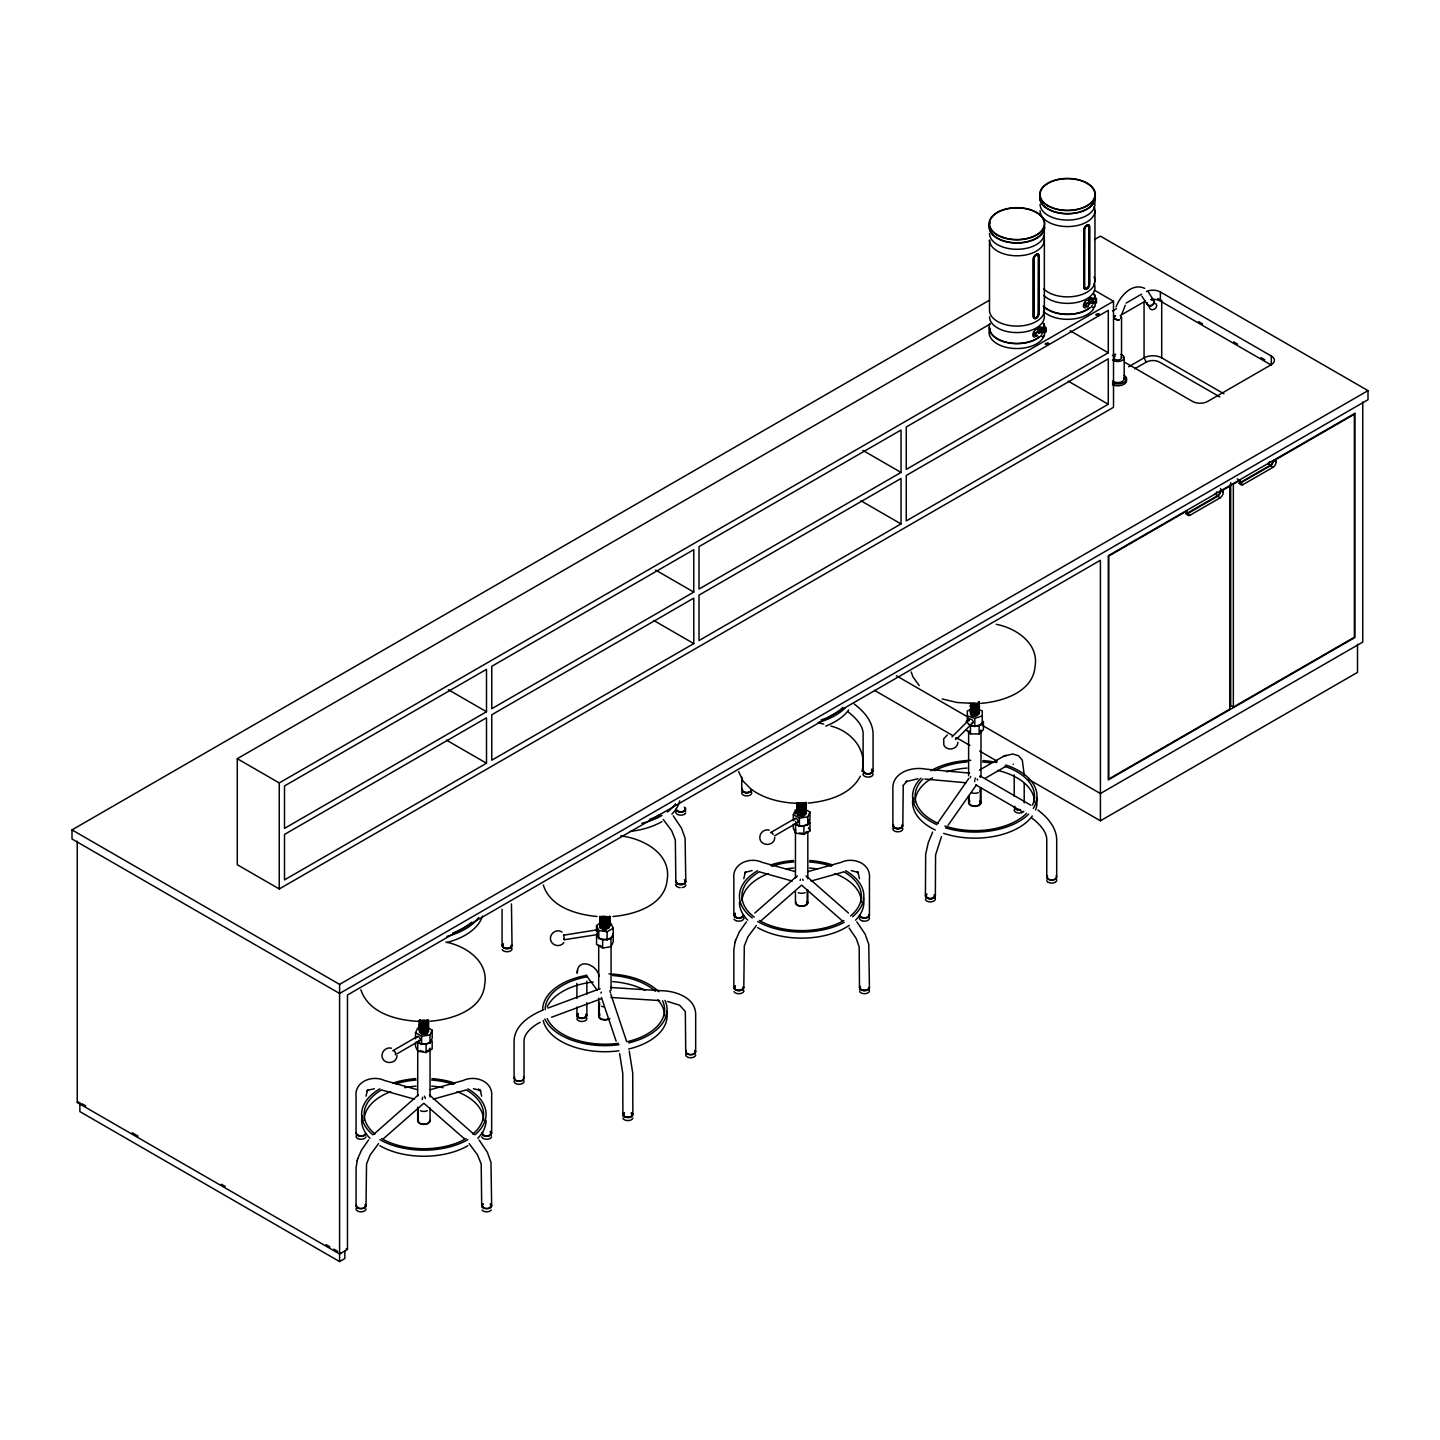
<?xml version="1.0" encoding="UTF-8"?>
<svg xmlns="http://www.w3.org/2000/svg" width="1440" height="1440" viewBox="0 0 1440 1440"><rect width="100%" height="100%" fill="white"/><g stroke="black" fill="none" stroke-linecap="round" stroke-linejoin="round"><path stroke-width="1.5" d="M743.796 878.688L745.29 872.298L752.076 870.606M366.012 1096.146L367.506 1090.404L374.292 1088.712M427.266 1020.492L427.518 1022.004C426.258 1025.802 417.312 1024.56 421.128 1020.42M427.266 1025.766L427.518 1027.278C426.276 1032.714 416.592 1025.982 422.028 1029.492M427.266 1029.042L427.518 1030.788C426.33 1033.632 419.76 1034.226 420.246 1030.284M427.266 1027.512L427.518 1029.042L425.394 1030.878L420.498 1030.302M805.356 811.872L803.178 814.518M797.976 811.224L802.062 812.448L805.284 810.216L802.062 813.096L797.976 811.656M798.444 808.992C797.706 814.248 808.704 806.328 804.15 810.504C799.524 814.14 797.346 808.47 798.12 807.156L797.004 805.086M427.572 1020.546L426.366 1023.336M427.572 1025.82L425.394 1028.466L420.336 1028.79L419.148 1027.476L419.742 1025.316M427.572 1027.584L426.366 1030.374M427.572 1026.468L426.366 1028.61M805.356 802.44L802.062 805.41L797.976 804.204M805.356 810.126L804.15 812.25M805.356 808.362L804.15 810.504M805.356 811.224L804.15 813.78L800.892 814.968M428.616 1020.204L428.544 1024.002L427.068 1025.73L422.892 1026.9L419.148 1025.082M806.4 803.196L805.788 812.088L800.676 814.05L798.12 813.528L798.282 812.196M1043.982 335.772L1041.966 336.87M1094.598 306.558L1092.564 307.656M797.004 804.438L798.12 806.508L800.676 807.03L806.328 804.132M797.004 802.674L797.31 804.816L800.676 805.914L806.328 803.034M806.328 808.308L803.61 810.666L799.29 811.062L796.914 809.37L797.526 807.21M797.004 806.202L797.31 808.326L800.676 809.442L804.852 808.272L806.022 805.806M420.246 1019.97C419.976 1024.146 426.312 1022.508 428.022 1020.312M420.192 1029.996L421.128 1027.458L420.192 1025.82M798.282 802.98C797.292 805.752 799.236 813.564 805.284 807.408M806.328 810.054C802.89 815.868 795.852 811.566 798.444 808.326M861.93 771.39C867.996 749.898 850.914 730.98 830.88 726.066M577.152 973.422C576.99 957.114 596.916 964.134 599.112 976.068M1040.616 331.92L1042.29 333.054L1043.964 331.92M1040.94 328.59L1043.406 328.734M1041.138 332.262L1042.578 332.334M1043.442 329.076L1041.156 329.4M1091.214 302.706L1093.158 303.822L1094.508 302.562M1091.592 299.268L1092.402 300.438M1094.076 299.484L1092.6 300.474L1091.898 298.962M1093.842 303.048L1093.77 303.138M1121.04 316.548L1121.364 318.348M977.85 704.844L978.408 703.332C978.354 706.842 970.47 707.814 971.316 703.602M977.85 706.59L978.408 705.078C978.354 708.588 970.47 709.578 971.316 705.366L970.308 703.278M978.408 711.882L975.024 714.816L971.442 713.322M979.452 701.712L978.714 704.25L976.5 705.654L971.226 705.456M979.452 703.458L977.76 706.806L973.638 707.85L970.488 706.572L970.902 703.638M978.408 712.17C978.264 715.536 971.388 716.328 971.316 712.818M970.164 705.834L970.902 704.286M577.278 972.36L577.656 970.254M971.316 707.112L973.89 709.2L977.85 707.706M971.208 709.47L970.902 706.032M971.316 707.76L973.89 709.866L977.85 708.354M971.208 711.648L971.316 710.64M971.208 712.764L971.316 711.288M1121.418 317.088L1121.13 318.672M357.3 1160.19L356.094 1167.678L356.058 1205.892M735.084 942.084L733.86 949.572L733.842 987.786M396.954 1055.34C397.062 1064.844 381.906 1064.844 382.014 1055.34C382.194 1050.606 386.838 1046.844 391.5 1048.212M774.738 837.234C774.846 846.738 759.69 846.738 759.798 837.234C759.96 832.5 764.622 828.738 769.284 830.106M957.906 742.284C957.6 749.538 946.962 751.554 943.848 745.092L943.668 738.864L947.304 734.994M357.714 1158.75L361.566 1150.002L368.64 1139.94M357.174 1160.622L357.822 1158.408M735.498 940.644L739.35 931.878L746.424 921.834M734.958 942.516L735.606 940.284M1121.868 314.046L1125.27 305.262M563.472 935.226L597.294 929.79L598.266 932.922L598.104 934.47L564.39 939.708L563.706 934.992M605.826 919.368L607.86 918.468C606.168 920.844 598.032 918.936 601.146 916.668L600.066 919.476L602.406 921.042L606.942 920.754L608.76 918.864M601.326 916.686L600.066 921.222L603.432 923.022L607.86 922.032L609.876 918M608.76 921.726L605.826 923.976L601.614 923.526M601.326 918.45L600.066 922.986C602.172 925.884 609.39 925.47 608.67 921.006M608.76 923.472L606.942 925.38L603.432 925.884L600.066 924.084L601.326 921.96M601.326 920.196L600.066 924.732C602.172 927.63 609.39 927.216 608.67 922.752L609.516 925.92L603.432 928.062M608.49 926.604L608.76 925.236M608.49 927.486L608.202 923.85M609.876 916.236C609.21 919.386 601.11 920.844 601.326 917.334M609.876 917.352L608.706 919.062L604.53 920.34L600.678 919.476L601.146 918.432M609.876 921.51L607.518 923.868L601.686 924.138M609.876 922.626L607.518 924.984L601.686 925.254M609.876 924.372L606.078 927.18L600.066 925.848C603.414 926.46 611.478 926.802 609.75 920.61M609.876 925.902L606.078 928.71L600.066 927.378L602.406 928.08M860.274 776.25C850.608 794.898 827.622 801.234 808.254 803.106M415.53 1038.852L415.53 1032.75L417.762 1027.944M417.06 1041.75L421.632 1044.396L429.966 1043.1L429.966 1034.982L432.18 1030.176L429.138 1028.412M429.966 1043.1L432.18 1038.294L432.18 1030.176M610.974 923.436L613.206 928.242L613.206 941.922L610.974 946.728L602.658 948.006L596.556 944.496L596.556 936.36L598.05 933.156M610.974 946.728L610.974 938.592L613.206 933.786M793.314 820.728L793.314 814.644L795.546 809.838L795.546 813.888M794.844 823.644L799.416 826.29L807.732 824.994L807.732 816.876L809.964 812.07L805.392 809.424M807.732 824.994L809.964 820.188L809.964 812.07M932.67 832.086L928.314 842.544L925.668 854.118L925.398 895.968M941.454 836.694L935.568 855L935.352 895.968M1116.09 306.846C1120.104 296.208 1132.164 282.33 1144.728 288.396M599.958 918.738L601.128 917.388M599.958 920.502L601.128 919.152M599.958 922.248L601.128 920.898M599.958 924.012L601.128 922.662M599.958 925.542L601.128 924.192M601.326 919.098L603.018 920.934L608.706 919.71M601.326 920.844C600.948 924.264 608.076 922.77 609.516 920.646L609.75 916.452M601.326 922.608L599.958 924.894L601.614 927.468L604.62 928.314L607.86 927.036M601.326 923.706L601.056 924.678M601.326 925.236L601.146 926.334M601.326 925.902L601.146 926.982M427.518 1021.302L424.278 1023.534L420.192 1022.31M427.104 1024.452L424.278 1025.928L420.498 1025.262M427.518 1028.34L424.278 1030.554L420.192 1029.348M427.518 1030.086L425.394 1031.976L421.128 1032.714M427.104 1032.354L427.266 1030.158M805.284 807.354L804.15 808.74M805.284 811.98L803.178 813.87M428.544 1020.492L422.892 1023.372L419.526 1022.274L419.742 1020.042M428.544 1021.14L422.892 1024.038L419.526 1022.922L419.742 1020.69M428.544 1022.256L422.892 1025.136L419.526 1024.038L419.742 1022.454M428.544 1022.904L425.826 1025.262L421.506 1025.658L419.148 1023.966L419.742 1021.806M428.544 1024.65L425.826 1027.008L421.506 1027.404L419.148 1025.73L419.742 1023.552M428.544 1025.766L424.386 1028.52L419.148 1026.828M428.544 1026.414L425.826 1028.772L420.336 1028.79M428.544 1029.276L424.386 1032.03L420.336 1031.652L421.128 1030.734M428.544 1030.806L422.892 1033.686L419.526 1032.588L419.742 1030.356M806.328 802.386L802.17 805.14L796.914 803.448M806.328 804.798L803.61 807.156L798.12 807.156M806.328 805.896L804.15 808.092M806.328 807.66L802.17 810.414L796.914 808.722M806.328 809.406L802.17 812.16L796.914 810.486M806.328 812.7L802.17 815.454L796.914 813.762L798.462 811.62L798.12 814.194L803.61 814.176L805.788 812.736L806.022 810.864M978.3 703.458L975.024 705.618L971.442 704.772M972.018 711.162L976.122 711.234L978.3 709.38L979.308 713.646L976.5 715.968L971.226 715.77M978.3 710.478L976.122 712.35L972.018 712.278M977.85 711.864L978.408 710.406L976.122 712.998L972.018 712.926M978.3 712.242L976.122 714.096L972.306 714.672L970.164 711.972L970.902 709.542M978.3 713.772L975.024 715.932M978.714 702.504L979.308 701.568M979.308 702.684L975.078 705.348L972.306 705.24L970.164 703.422M979.308 704.43L975.024 707.364L971.442 706.536M979.308 706.194L973.638 708.948L970.488 707.688L970.902 705.384M978.39 707.004L979.128 707.796L977.76 709.668L973.638 710.712L970.488 709.434L970.902 707.148M978.39 707.652L979.128 708.462L977.76 710.316L973.638 711.36L970.488 710.1L970.902 707.796M979.308 710.352L975.078 713.034L972.306 712.926L970.164 711.09M979.308 712.116L976.5 714.438L972.306 714.672M979.308 712.998L973.638 715.752L970.488 714.492L970.902 712.188M937.746 822.942L968.742 778.5M948.06 825.282L976.554 784.71M972.864 714.762L972.864 715.878M419.742 1027.08L419.148 1030.77L420.336 1032.066M419.742 1029.258L420.336 1032.3L422.892 1032.822L427.104 1031.256L427.266 1028.628M1041.048 328.374L1043.442 328.59M797.526 808.956L797.31 813.384L800.892 814.752M797.526 810.486L797.31 811.854L799.812 813.132M798.444 807.228L798.282 808.254M798.444 810.09L799.812 811.368M970.902 708.894L971.226 711.828L975.078 712.386L978.714 710.622L979.452 706.968L978.39 705.24L975.078 707.112L970.488 705.924M970.902 711.072L970.488 713.376L972.864 714.114M378.576 1143.612L370.188 1154.88L366.534 1164.006L366.012 1205.892M756.36 925.506L747.972 936.774L744.318 945.9L743.796 987.786M563.85 942.57C560.862 947.07 553.608 946.314 551.214 941.598C547.794 935.064 556.038 927.792 562.068 932.076M608.49 919.584L605.826 921.114M608.49 921.33L605.826 922.878M608.49 923.094L605.826 924.642M608.49 924.84L605.826 926.388M609.516 916.488L604.53 918.594L600.066 917.064M609.516 919.998L604.53 922.104L600.678 921.222L601.146 920.178M969.048 718.632L966.168 721.512L970.488 725.814L979.11 725.814L983.412 721.512L983.412 729.63L979.11 733.95L970.488 733.95L966.168 729.63M952.002 736.884L969.426 719.46M956.862 738.774L972.702 722.934M374.004 1134.09L418.284 1094.94M1093.896 302.868L1092.294 303.426L1093.338 303.39M1038.276 256.176L1038.276 313.488A3.186 1.584 -66.1 0 1 1036.818 317.088L1035.666 317.754A3.186 1.836 -60 0 1 1034.064 316.26L1034.064 258.948A3.186 1.836 -60 0 1 1035.738 255.474L1036.818 254.754A3.186 1.584 -66.1 0 1 1038.276 256.176L1038.564 256.338A3.186 1.836 -60 0 0 1036.908 254.79L1035.738 255.474A3.186 2.07 -53 0 0 1033.776 258.768L1033.776 316.08A3.186 2.07 -53 0 0 1035.666 317.754L1036.818 317.088A3.186 1.836 -60 0 0 1038.564 313.668L1038.762 255.798A3.978 1.98 -66.1 0 0 1036.944 254.034L1035.594 254.934A3.978 2.304 -60 0 0 1033.506 259.272L1033.506 316.584A3.978 2.304 -60 0 0 1035.594 318.51L1037.052 317.682A3.978 2.304 -60 0 0 1039.122 313.344L1039.122 256.014A3.978 2.304 -60 0 0 1037.052 254.088L1035.504 254.88A3.978 2.574 -53 0 0 1033.128 259.056L1033.146 316.368A3.978 2.574 -53 0 0 1035.504 318.456L1035.594 318.51M1035.504 318.456L1036.944 317.628A3.978 1.98 -66.1 0 0 1038.762 313.128L1039.122 313.344M1086.336 288.594A3.186 1.836 -60 0 1 1084.68 287.046L1084.374 286.866A3.186 2.07 -53 0 0 1086.264 288.54L1087.434 287.874A3.186 1.584 -66.1 0 0 1088.874 284.274L1088.874 226.962A3.186 1.584 -66.1 0 0 1087.434 225.54L1086.264 226.206A3.186 2.07 -53 0 0 1084.374 229.554L1084.104 287.37A3.978 2.304 -60 0 0 1086.192 289.296L1087.65 288.468A3.978 2.304 -60 0 0 1089.738 284.13L1089.738 226.8A3.978 2.304 -60 0 0 1087.65 224.874L1086.192 225.702A3.978 2.304 -60 0 0 1084.104 230.058L1083.744 287.154A3.978 2.574 -53 0 0 1086.102 289.242L1086.192 289.296M1086.102 289.242L1087.56 288.396A3.978 1.98 -66.1 0 0 1089.36 283.896L1089.36 226.584A3.978 1.98 -66.1 0 0 1087.56 224.82L1086.102 225.648A3.978 2.574 -53 0 0 1083.744 229.842M383.49 1138.644L423.81 1103.256L464.238 1138.644M754.812 913.032L796.068 876.816M761.274 920.538L801.594 885.15L842.004 920.538M426.366 1021.59L427.518 1020.204L422.892 1022.274L419.148 1020.456M426.366 1026.864L427.572 1024.722C426.906 1029.222 418.662 1028.34 420.498 1024.614M804.15 803.466L804.87 802.818C800.046 806.202 795.06 802.44 803.61 802.98M804.15 805.23L805.356 803.088L802.062 806.076L797.976 804.852M804.87 805.68L799.812 807.21M804.15 806.994L804.87 806.346L798.912 807.588M804.87 814.248L803.178 815.4M428.238 1027.44L428.616 1028.322C427.518 1031.31 418.464 1032.57 421.128 1028.556M421.128 1032.498C418.914 1035.648 428.076 1034.55 428.544 1031.454L428.238 1026.324M798.12 811.782L798.912 810.45M799.812 814.896L798.912 814.392C796.68 817.542 805.842 816.444 806.328 813.348L806.022 809.982M1115.46 315.864C1108.872 320.202 1125.162 320.004 1117.062 319.842M1084.68 287.046L1084.68 229.716A3.186 1.836 -60 0 1 1086.336 226.26L1087.506 225.576A3.186 1.836 -60 0 1 1089.18 227.124L1089.18 284.454A3.186 1.836 -60 0 1 1087.506 287.91L1086.264 288.54M1043.226 329.13L1040.94 329.076M1093.698 301.788L1091.772 301.698M1115.01 316.098L1113.948 318.06L1116.954 319.824M597.294 929.79L598.05 934.506M973.89 706.338L972.306 705.888L972.018 703.476M973.89 708.102L972.306 707.652L972.864 705.564M973.89 709.866L971.226 708.966M976.122 710.586L972.306 711.162L972.864 709.074M973.89 713.376L972.306 712.926L972.018 710.514M979.38 770.166L1003.104 756.522L1012.698 753.93L1018.638 755.802L1022.346 760.266L1024.2 774.846M984.906 778.464L1005.948 766.278M1094.562 239.508L1100.412 236.142L1368 390.636L1368 399.726L339.588 993.474L72 838.98L72 829.89L989.388 300.24M1094.436 290.25L1113.516 301.266L1113.516 407.304L279.252 888.948L237.276 864.72L237.276 758.7L989.874 324.198M237.276 758.7L279.252 782.928L1113.516 301.266M1112.562 310.914L1116.414 308.682M1126.062 303.12L1141.506 294.21M1120.284 315.54L1145.376 301.068M486.504 711.738L284.508 828.378L284.508 785.952L486.504 669.33L486.504 711.738L448.344 689.706M693.774 592.092L491.76 708.714L491.76 666.306L693.774 549.666L693.774 592.092L655.614 570.06M901.026 472.428L699.012 589.05L699.012 546.642L901.026 430.02L901.026 472.428L862.866 450.396M1108.278 352.764L906.264 469.404L906.264 426.978L1108.278 310.356L1108.278 352.764L1070.118 330.732M1128.618 366.768L1144.062 357.858A12.474 7.2 0 0 1 1161.702 357.858L1223.964 393.804M1134.63 368.82L1146.204 362.124A9.432 5.454 0 0 1 1159.542 362.124L1219.86 396.954M486.504 763.236L284.508 879.876L284.508 834.426L486.504 717.804L486.504 763.236L446.436 740.106M693.774 643.59L491.76 760.212L491.76 714.762L693.774 598.14L693.774 643.59L653.706 620.442M901.026 523.926L699.012 640.548L699.012 595.116L901.026 478.476L901.026 523.926L860.958 500.796M1108.278 404.262L906.264 520.902L906.264 475.452L1108.278 358.83L1108.278 404.262L1068.21 381.132M77.238 841.212L77.238 1102.518L78.552 1101.762M72 829.89L339.588 984.384L1368 390.636M1276.074 461.88A4.356 2.52 -60 0 1 1273.104 467.262L1242.9 484.65A4.356 2.52 -60 0 1 1239.93 482.742L1239.876 480.348L1233.342 484.128L1233.342 707.094L1230.714 705.582L1230.714 482.616M1220.112 491.148A3.636 2.106 -60 0 1 1217.628 495.648L1187.442 513.036A3.636 2.106 -60 0 1 1185.894 513.306M1272.96 460.638A3.636 2.106 -60 0 1 1270.476 465.138L1240.272 482.526A3.636 2.106 -60 0 1 1239.012 482.868M1185.93 514.044A4.356 2.52 -60 0 0 1187.442 513.702L1217.628 496.206L1220.256 497.736A4.356 2.52 -60 0 0 1223.244 492.39L1223.28 489.942L1229.814 486.162L1229.814 709.128L1108.782 779.004L1108.782 556.038L1187.046 510.858L1187.046 513.288A4.356 2.52 -60 0 0 1190.052 515.214L1220.256 497.736M1239.12 483.552A4.356 2.52 -60 0 0 1240.272 483.192L1270.476 465.696A4.356 2.52 -60 0 0 1273.464 460.368L1276.128 461.844L1276.128 459.432L1354.374 414.252L1354.374 637.218L1233.342 707.094M596.556 931.752L596.556 925.668L601.146 921.942M392.76 1050.75L417.384 1036.53M770.526 832.644L795.168 818.406M596.556 925.668L598.788 930.474L607.104 931.752L613.206 928.242M397.044 1053.792L419.778 1040.652M774.81 835.686L797.562 822.546M417.672 1096.092L417.762 1043.1L426.096 1044.396L432.18 1040.868L432.18 1049.004L426.096 1052.532L417.762 1051.236L415.53 1046.43L415.53 1042.362M596.556 933.786L598.788 938.592L607.104 939.888L613.206 936.36M809.964 822.762L809.964 830.898L803.88 834.408L795.546 833.13L795.546 824.994L803.88 826.29L809.964 822.762L808.488 819.558M1028.34 779.202L1100.412 820.8L1100.412 560.268L347.472 994.986L347.472 1249.452L339.588 1253.988L77.238 1102.518M1100.412 820.8L1357.506 672.372L1357.506 644.238M79.866 1102.518L79.866 1111.608L339.588 1261.566L344.844 1258.542L344.844 1251.27M607.86 916.722L604.62 917.784L600.678 916.614M607.86 917.82L603.432 918.864L600.066 917.712L599.958 916.326M607.86 919.584L603.432 920.61L600.066 918.81M607.86 926.604L603.432 927.648L600.066 926.496L601.146 925.218L600.066 928.026L604.53 929.556L608.706 928.26L609.75 925.002L608.13 923.49M607.86 928.134L602.406 928.944M540.18 1022.31C532.53 1026.126 523.278 1033.938 524.034 1041.822L524.034 1078.398M607.86 916.758L605.826 917.604M607.86 927.306L605.826 928.152M804.15 802.818L797.31 803.07M425.394 1021.446L427.104 1020.276L422.892 1021.626L419.526 1020.528M426.366 1024.452L420.336 1025.262L421.128 1021.536L420.192 1020.564M426.366 1026.198L420.336 1026.378M426.366 1033.002L423.108 1033.956M1096.452 313.974C1093.482 316.8 1102.734 313.956 1097.856 313.596M804.852 802.998L800.676 804.168L798.12 802.998M804.852 807.624L800.676 808.776L796.914 806.958M425.826 1034.928L427.068 1034.298M977.094 703.728L972.018 704.142M1091.898 299.232L1093.374 299.088M977.76 703.296L971.226 703.692M543.384 1009.872C530.01 1015.344 513.918 1025.514 514.08 1041.804L514.08 1078.398M1003.104 756.522L1004.112 756.09M1005.228 755.586L1006.272 755.154M1046.088 343.08C1042.272 345.654 1051.866 343.746 1047.546 342.792M547.884 1008.108L600.084 988.65M551.484 1017.288L600.786 998.928M1092.042 299.142L1092.996 299.016M1092.294 302.976L1093.536 303.012M971.064 709.65L967.32 710.892L967.32 722.34M967.32 715.878L974.79 718.362L982.26 715.878M969.192 724.626L974.79 726.48L982.26 723.996L982.26 710.892L978.534 709.65M606.942 916.596L601.614 916.506L606.078 916.632M607.518 916.848L601.686 917.118M803.178 808.596L798.912 808.686L799.812 809.622M425.394 1020.33L422.028 1020.708M798.12 814.194L800.892 814.32M798.912 815.49L797.31 815.13M420.336 1021.752L422.028 1022.454M422.028 1031.238L419.148 1029.24M420.336 1032.3L425.826 1032.282L428.022 1030.842L428.238 1028.97M808.002 871.596L841.086 862.362C853.272 856.566 871.254 863.442 869.436 878.67L869.436 915.246M811.026 881.046L843.012 872.1M430.236 1089.72L463.302 1080.468C475.488 1074.69 493.47 1081.548 491.652 1096.776L491.652 1133.352M433.242 1099.152L465.228 1090.224M802.17 817.2L803.61 816.804M976.122 703.566L956.952 702.486L942.192 698.958M793.314 814.644L799.416 818.154L807.732 816.876M596.556 936.36L602.658 939.888L610.974 938.592M415.53 1032.75L421.632 1036.26L429.966 1034.982M606.078 930.456L603.018 930.6M1092.168 305.352L1091.286 307.044M980.802 703.386C1002.222 701.658 1032.876 692.226 1035.018 666.72C1039.194 643.572 1016.172 628.092 996.246 624.312M612.936 916.488C634.356 914.76 664.992 905.328 667.152 879.822C671.598 853.506 642.852 838.368 620.784 835.938M430.47 1021.212C451.89 1019.484 482.544 1010.052 484.704 984.546C488.862 961.398 465.84 945.918 445.914 942.138M800.892 815.85L802.062 815.724M424.278 1021.77L422.028 1021.806M424.386 1020.384L421.506 1020.384M975.078 703.602L972.306 703.476L973.89 704.592M917.946 778.788L906.12 781.596L906.876 781.092L903.24 785.538L902.826 825.912M1042.434 332.658L1041.966 332.64M851.202 870.606L858.006 872.334L859.482 878.688M473.436 1088.712L480.222 1090.44L481.698 1096.146M800.262 803.394C783.216 803.196 765.522 799.614 751.482 789.48M422.478 1021.518C399.618 1021.068 369.018 1014.408 360.882 989.748M604.53 928.026L600.066 926.496M1092.6 300.222L1093.824 299.052M608.67 919.242L605.826 922.23L600.066 920.574M610.56 987.498L660.528 990.666C675.09 990.702 696.222 997.452 695.682 1015.254L695.682 1051.848M610.92 997.488L659.628 1000.566M969.606 773.1L925.578 769.122C911.97 766.332 891.756 772.452 892.872 789.318L892.872 825.912M925.038 779.058L966.042 782.766M1041.822 334.584L1040.688 336.258M596.952 916.488C576.504 914.58 550.152 907.092 543.33 885.042M667.548 1001.448L679.572 1005.192L685.332 1011.546L685.728 1051.848M818.01 722.916L823.698 724.032M795.276 871.596L762.192 862.362C750.006 856.566 732.024 863.442 733.842 878.67L733.842 915.246M760.266 872.1L792.27 881.046M417.492 1089.72L384.408 1080.468C372.222 1074.69 354.24 1081.548 356.058 1096.776L356.058 1133.352M382.5 1090.224L414.486 1099.152M419.148 1028.592L422.892 1030.41L427.068 1029.258L428.544 1027.512L428.238 1022.814M972.018 712.692L973.638 714.222L977.76 713.178L979.308 711.468L979.128 708.462M1146.42 291.438A10.62 6.138 0 0 1 1160.388 291.978L1271.286 356.004L1271.286 365.094L1160.388 301.068A10.62 6.138 0 0 0 1151.496 299.322M1198.656 321.642L1202.562 323.892M1233.684 341.874L1237.572 344.124M1260.936 357.606L1264.824 359.838M1124.478 362.124L1192.59 401.454A10.62 6.138 0 0 0 1207.602 401.454L1271.286 364.68A10.62 6.138 0 0 0 1271.286 356.004M1267.848 463.59L1270.476 465.102M1270.476 465.696L1273.104 467.226M1237.266 478.836L1239.876 480.348M1240.272 483.138L1242.9 484.65M1220.652 488.43L1220.652 490.842L1223.28 492.354M1217.628 495.612L1215 494.1A3.636 2.106 -60 0 0 1216.998 491.76M1187.442 513.648L1190.052 515.16M896.364 675.738L968.256 717.246M981.864 725.094L1100.412 793.53L1362.762 642.078L1362.762 401.976M874.476 690.354L952.38 735.336M956.268 737.586L969.912 745.452M979.65 751.086L997.182 761.202M980.172 775.926L1030.878 805.248M975.816 784.89L1021.716 811.35M346.158 1248.696L347.472 1249.452M81.81 1103.652L85.68 1105.884M132.21 1132.74L138.024 1136.106M221.364 1184.22L225.234 1186.452M326.034 1244.646L329.904 1246.878M333.774 1249.128L337.662 1251.36M339.588 1252.476L340.902 1253.232M608.13 922.608L609.75 924.12M608.13 924.138L609.75 925.65M798.912 813.726L797.976 812.754M798.912 814.392L796.914 812.016M421.128 1031.85L420.192 1030.878M972.864 710.838L973.89 711.612M1037.88 810.072C1047.564 817.29 1056.87 827.838 1056.708 840.618L1056.708 877.194M1031.868 818.01C1039.41 823.86 1047.24 831.906 1046.754 840.636L1046.754 877.194M854.244 704.052C863.91 711.27 873.234 721.818 873.072 734.598L873.072 771.174M848.214 711.972C855.774 717.84 863.604 725.886 863.118 734.598L863.118 771.174M751.302 789.354L743.094 781.128L738.666 771.642M807.228 876.816L848.484 913.032M429.444 1094.94L473.706 1134.09M798.912 803.412L799.812 804.348M798.912 805.176L799.812 806.112M798.912 806.94L799.812 807.858M421.128 1023.282L422.028 1024.218M421.128 1025.046L422.028 1025.964M421.128 1026.792L422.028 1027.728M564.246 939.672L563.778 938.646M600.066 922.338C602.802 925.362 611.064 923.958 609.75 918.846M978.39 701.73L979.452 704.106M978.39 703.476L979.308 706.842C978.534 709.542 970.614 711.324 972.864 707.328M978.39 704.142L979.452 705.87M978.39 705.888L979.452 707.634M978.39 708.75L979.452 710.496M978.39 710.28L979.452 712.674M663.282 819.468L671.67 830.754L675.324 839.88L675.846 881.766M469.152 1143.612L477.522 1154.88L481.194 1164.006L481.698 1205.892M919.224 685.602L912.888 676.764L911.214 671.922M856.854 921.834L865.152 934.164L868.752 944.244L869.436 987.786M849.114 927.99L856.314 938.682L859.194 947.052L859.482 987.786M673.218 815.814L681.498 828.126L685.098 838.206L685.8 881.766M479.088 1139.94L487.368 1152.27L490.968 1162.35L491.652 1205.892M586.098 975.258L597.276 990.252M609.75 922.374L608.13 920.844L608.67 921.654M608.202 926.028L608.76 927.414M1148.094 291.672L1153.692 300.348M1141.884 296.172L1147.482 304.83M1013.292 764.37L1013.184 764.136M798.282 806.49L798.282 807.156M1146.204 362.124L1144.062 357.858L1144.062 302.526M808.488 827.694L809.964 830.898M795.546 833.13L793.314 828.324L793.314 824.256M601.146 917.766L601.614 918.918M601.146 919.53L601.614 920.664M601.146 921.294L601.614 922.428M601.614 925.938L600.066 924.084M610.812 994.122L626.652 1041.57M601.416 997.452L616.104 1041.102M979.128 707.796L979.452 708.732M629.244 1051.074L632.718 1072.998L632.862 1114.668M619.596 1053.522L622.782 1073.448L622.89 1114.668M511.452 903.942L512.028 945.81M1230.21 484.542L1230.21 706.482M1161.702 300.312L1161.702 357.858M1160.388 291.978L1160.388 301.068M1124.208 357.768L1124.208 378.828M1121.544 317.664L1121.544 357.768M1096.452 298.656L1096.452 300.168A2.862 1.656 0 0 0 1096.488 302.526A3.78 2.178 0 0 1 1094.85 303.48A3.006 1.728 0 0 0 1090.602 303.48A8.55 4.932 0 0 1 1089.036 302.562A2.934 1.692 0 0 0 1089.036 300.168L1089.036 298.638A3.366 1.944 0 0 1 1090.71 297.684A2.88 1.656 0 0 0 1094.778 297.684A3.276 1.89 0 0 1 1096.452 298.656A2.862 1.656 0 0 0 1096.488 301.014L1096.488 302.526M1094.958 210.726L1094.958 281.034M1094.778 297.684L1094.778 299.196M1096.488 301.014A3.78 2.178 0 0 1 1094.85 301.95L1094.85 303.48M1090.71 297.684L1090.71 299.196M1089.036 298.638A2.934 1.692 0 0 1 1089.036 301.05A8.55 4.932 0 0 0 1090.602 301.95L1090.602 303.48M1089.036 301.05L1089.036 302.562M1045.854 327.87L1045.854 329.382A2.862 1.656 0 0 0 1045.89 331.74A3.78 2.178 0 0 1 1044.234 332.694A3.006 1.728 0 0 0 1040.004 332.694A8.55 4.932 0 0 1 1038.42 331.776L1038.42 330.264A2.934 1.692 0 0 0 1038.42 327.87A3.366 1.944 0 0 1 1040.112 326.898A2.88 1.656 0 0 0 1044.162 326.898A3.276 1.89 0 0 1 1045.854 327.87A2.862 1.656 0 0 0 1045.89 330.228L1045.89 331.74M1044.36 239.958L1044.36 310.248M1045.89 330.228A3.78 2.178 0 0 1 1044.234 331.164L1044.234 332.694M1038.42 330.264A8.55 4.932 0 0 0 1040.004 331.164L1040.004 332.694M1038.42 327.87L1038.42 329.382A2.934 1.692 0 0 1 1039.284 330.588M1024.2 783.468L1024.2 802.836M1014.228 774.864L1014.228 796.374M980.982 730.044L980.982 776.592M980.982 787.68L980.982 803.196M980.352 790.47L980.352 803.142M979.11 725.814L979.11 733.95M974.79 718.362L974.79 726.48M970.488 725.814L970.488 733.95M969.228 796.086L969.228 802.422M968.616 731.448L968.616 775.782M968.616 795.744L968.616 802.386M807.822 832.23L807.822 878.778M807.822 889.848L807.822 903.15M807.21 890.424L807.21 903.114A5.598 3.222 0 0 0 807.174 902.268M803.88 826.29L803.88 834.408M799.416 818.154L799.416 826.29M795.456 877.968L795.456 829.206A6.228 3.6 0 0 0 795.492 830.142M795.456 891.27L795.456 902.358A6.228 3.6 0 0 0 802.566 906.3A6.228 3.6 0 0 0 807.336 901.314M741.744 777.042L741.744 789.948M611.064 945.828L611.064 990.162M607.104 931.752L607.104 939.888M602.658 939.888L602.658 948.006M599.328 1003.302L599.328 1015.992M598.788 930.474L598.788 938.592M598.698 945.018L598.698 989.352M598.698 998.226L598.698 1015.956M586.872 981.144L586.872 994.068M586.872 1002.672L586.872 1015.578M576.918 983.304L576.918 998.352M576.918 1006.974L576.918 1015.578M502.074 909.252L502.074 945.81M430.038 1048.122L430.038 1096.884M430.038 1107.972L430.038 1121.274M426.096 1044.396L426.096 1052.532M421.632 1036.26L421.632 1044.396M417.672 1107.162L417.672 1120.464M339.588 984.384L339.588 1261.566M279.252 782.928L279.252 888.948M1157.652 298.746A12.474 7.2 0 0 1 1160.46 299.682M1269.63 461.682A3.636 2.106 -60 0 1 1267.848 463.626M1220.616 490.878A4.356 2.52 -60 0 1 1217.628 496.26M1043.424 312.642A27.432 15.84 0 0 1 1020.51 332.442A27.432 15.84 0 0 1 989.496 316.746M1043.424 306.162A27.432 15.84 0 0 1 1020.51 325.962A27.432 15.84 0 0 1 989.496 310.248L989.496 239.958A27.432 15.84 0 0 0 1020.51 255.654A27.432 15.84 0 0 0 1043.424 235.854M1044.756 226.962A27.828 16.074 0 0 1 1013.292 242.892A27.828 16.074 0 0 1 990.036 222.804M1043.424 229.356A27.432 15.84 0 0 1 1020.51 249.156A27.432 15.84 0 0 1 989.496 233.46M1044.36 226.962A27.432 15.84 0 0 1 1016.928 242.802A27.432 15.84 0 0 1 989.496 226.962M1039.392 336.69A27.432 15.84 0 0 1 1008.666 342.702A27.432 15.84 0 0 1 989.496 327.6M1043.424 323.496A27.432 15.84 0 0 1 1044.36 327.6M1039.716 336.816A27.828 16.074 0 0 1 1005.156 342.162A27.828 16.074 0 0 1 990.036 323.442M1043.802 323.442A27.828 16.074 0 0 1 1044.756 327.6M1044.756 332.478A27.828 16.074 0 0 1 1013.292 348.408A27.828 16.074 0 0 1 990.036 328.32M1037.304 329.346A4.248 2.448 -60 0 1 1038.618 330.39M1034.784 337.05A4.248 2.448 -60 0 1 1032.984 333.648A4.248 2.448 -60 0 1 1036.836 329.364M1037.646 335.484A2.466 1.422 -60 0 1 1035.342 335.268A2.466 1.422 -60 0 1 1037.052 331.92A2.466 1.422 -60 0 1 1038.762 333.288M1034.694 335.394A2.466 1.422 -60 0 1 1034.694 332.316M1037.268 335.358A1.926 1.116 -60 0 1 1035.702 334.8A1.926 1.116 -60 0 1 1037.124 332.316A1.926 1.116 -60 0 1 1038.402 333.396M1040.004 331.164A3.006 1.728 0 0 1 1044.234 331.164M1044.594 328.554A3.276 1.89 0 0 1 1045.854 329.382M1038.42 329.382A3.366 1.944 0 0 1 1038.942 328.914M1038.978 331.362A2.934 1.692 0 0 1 1038.42 331.776M1094.022 283.428A27.432 15.84 0 0 1 1078.02 302.166A27.432 15.84 0 0 1 1043.766 295.452M1094.022 276.93A27.432 15.84 0 0 1 1078.02 295.668A27.432 15.84 0 0 1 1043.766 288.954M1095.354 197.748A27.828 16.074 0 0 1 1067.526 213.822A27.828 16.074 0 0 1 1039.698 197.748M1094.022 206.64A27.432 15.84 0 0 1 1071.108 226.44A27.432 15.84 0 0 1 1040.094 210.726M1094.022 200.142A27.432 15.84 0 0 1 1071.108 219.942A27.432 15.84 0 0 1 1040.094 204.246M1094.958 197.748A27.432 15.84 0 0 1 1074.618 213.048A27.432 15.84 0 0 1 1043.766 205.668M1042.668 204.444A27.432 15.84 0 0 1 1040.094 197.748M1090.008 307.458A27.432 15.84 0 0 1 1043.766 306.306M1094.022 294.282A27.432 15.84 0 0 1 1094.958 298.386M1090.332 307.602A27.828 16.074 0 0 1 1043.424 306.414M1094.4 294.228A27.828 16.074 0 0 1 1095.354 298.386M1095.354 303.246A27.828 16.074 0 0 1 1094.4 307.404M1093.68 308.754A27.828 16.074 0 0 1 1069.956 319.266A27.828 16.074 0 0 1 1043.424 311.292M1087.902 300.132A4.248 2.448 -60 0 1 1089.36 301.68M1085.382 307.836A4.248 2.448 -60 0 1 1083.42 305.424A4.248 2.448 -60 0 1 1085.886 300.888M1086.408 300.528A4.248 2.448 -60 0 1 1086.93 300.276M1088.532 305.946A2.466 1.422 -60 0 1 1085.976 306.162A2.466 1.422 -60 0 1 1087.758 302.652A2.466 1.422 -60 0 1 1089.288 304.47M1085.544 306.234A2.466 1.422 -60 0 1 1085.544 302.76M1088.082 305.964A1.926 1.116 -60 0 1 1086.318 305.658A1.926 1.116 -60 0 1 1087.812 303.066A1.926 1.116 -60 0 1 1088.964 304.452M1090.602 301.95A3.006 1.728 0 0 1 1094.85 301.95M1095.21 299.34A3.276 1.89 0 0 1 1096.452 300.168M1124.01 375.192A8.91 5.148 0 0 1 1124.496 382.158A8.91 5.148 0 0 1 1112.49 382.986M1125.648 378.306A8.91 5.148 0 0 1 1123.506 384.552A8.91 5.148 0 0 1 1112.49 384.804M1123.902 377.658A6.498 3.744 0 0 1 1120.662 382.158A6.498 3.744 0 0 1 1112.472 381.024M1120.662 354.42A6.498 3.744 0 0 1 1122.66 360.198A6.498 3.744 0 0 1 1112.472 359.964M1112.472 355.572A6.498 3.744 0 0 1 1115.712 354.204M1151.064 299.592A3.834 3.006 -32.9 0 1 1154.322 302.4A3.834 3.006 -32.9 0 1 1150.398 306.072A3.834 3.006 -32.9 0 1 1147.14 303.246M1154.358 303.174A3.834 3.006 -32.9 0 1 1156.41 306.936A3.834 3.006 -32.9 0 1 1151.676 309.636A3.834 3.006 -32.9 0 1 1149.732 305.82M1150.902 299.61A3.528 2.772 -32.9 0 1 1153.89 302.202A3.528 2.772 -32.9 0 1 1150.272 305.568A3.528 2.772 -32.9 0 1 1147.284 302.976M1121.13 356.76A3.834 2.214 0 0 1 1119.636 359.676A3.834 2.214 0 0 1 1114.506 358.974A3.834 2.214 0 0 1 1115.46 355.986M751.698 789.948A4.986 2.88 0 0 1 745.434 792.72A4.986 2.88 0 0 1 742.41 788.508M871.614 769.14A4.986 2.88 0 0 1 869.382 773.946A4.986 2.88 0 0 1 863.28 770.436M848.628 709.974A62.208 35.928 0 0 1 825.714 726.084M845.028 708.084A62.208 35.928 0 0 1 818.658 722.34M842.868 707.364A59.724 34.488 0 0 1 827.514 717.48M825.93 718.146A59.724 34.488 0 0 1 821.016 719.982M751.032 791.568A4.986 2.88 0 0 1 749.754 795.276M748.638 795.654A4.986 2.88 0 0 1 742.986 794.898A4.986 2.88 0 0 1 742.41 791.568M750.942 790.848A4.356 2.52 0 0 0 751.05 789.876A4.356 2.52 0 0 1 750.942 790.596M750.744 791.172A4.356 2.52 0 0 1 745.596 792.63A4.356 2.52 0 0 1 742.41 789.876M750.492 791.208A4.356 2.52 0 0 1 745.596 792.378A4.356 2.52 0 0 1 742.374 789.948M871.866 769.914A4.356 2.52 0 0 1 869.22 773.604A4.356 2.52 0 0 1 863.73 771.174A4.356 2.52 0 0 0 868.932 773.892A4.356 2.52 0 0 0 871.866 770.166M873.018 773.856A4.986 2.88 0 0 1 870.57 776.718M869.994 776.88A4.986 2.88 0 0 1 863.496 775.314M863.28 774.972A4.986 2.88 0 0 1 863.28 773.478M684.342 807.192A4.986 2.88 0 0 1 682.722 811.872A4.986 2.88 0 0 1 675.846 809.226M684.342 879.732A4.986 2.88 0 0 1 682.11 884.538A4.986 2.88 0 0 1 676.008 881.028M679.68 800.874A62.208 35.928 0 0 1 671.886 814.14M661.986 821.592A62.208 35.928 0 0 1 630.144 831.42M675.486 803.844A62.208 35.928 0 0 1 667.35 811.962M661.986 815.49A62.208 35.928 0 0 1 641.808 823.284M660.222 814.464A59.724 34.488 0 0 1 649.53 819.378M685.62 813.024A4.986 2.88 0 0 1 684.774 814.014M684.342 814.302A4.986 2.88 0 0 1 678.33 814.77A4.986 2.88 0 0 1 676.008 811.53M684.774 810.522A4.986 2.88 0 0 1 685.62 811.53M684.846 808.254A4.356 2.52 0 0 1 682.218 811.602A4.356 2.52 0 0 1 676.62 809.874M684.846 808.524A4.356 2.52 0 0 1 682.218 811.854A4.356 2.52 0 0 1 676.62 810.126M685.8 884.808A4.986 2.88 0 0 1 682.11 887.58M680.166 887.67A4.986 2.88 0 0 1 676.224 885.906M676.008 885.564A4.986 2.88 0 0 1 676.008 884.07M684.774 883.062A4.986 2.88 0 0 1 685.134 883.368M684.846 880.794A4.356 2.52 0 0 1 684.846 882.72M683.892 883.548A4.356 2.52 0 0 1 677.736 883.548M677.358 883.296A4.356 2.52 0 0 1 676.494 882.09A4.356 2.52 0 0 0 679.428 884.394A4.356 2.52 0 0 0 684.27 883.548M684.846 881.064A4.356 2.52 0 0 1 684.846 882.972M511.866 945.072A4.986 2.88 0 0 1 505.764 948.6A4.986 2.88 0 0 1 503.532 943.794M482.508 916.02A62.208 35.928 0 0 1 446.922 942.498M478.71 917.442A62.208 35.928 0 0 1 446.922 936.414M471.6 922.212A59.724 34.488 0 0 1 452.772 932.976M511.254 945.414A4.356 2.52 0 0 1 506.484 948.564A4.356 2.52 0 0 1 503.28 944.82M511.866 948.114A4.986 2.88 0 0 1 508.338 951.642A4.986 2.88 0 0 1 502.254 949.608M511.38 945.486A4.356 2.52 0 0 1 506.196 948.276A4.356 2.52 0 0 1 503.28 944.568M977.166 778.968A4.986 3.528 45 0 1 977.598 780.102M1020.51 809.91A4.986 2.88 0 0 1 1014.408 806.382M979.884 776.25A4.986 3.528 45 0 1 980.316 777.384M935.172 895.23A4.986 2.88 0 0 1 929.088 898.758A4.986 2.88 0 0 1 926.856 893.934M974.664 781.668A4.986 2.034 -71.6 0 1 974.754 780.534M974.988 779.31A4.986 2.034 -71.6 0 1 975.384 778.068M902.16 824.472A4.986 2.88 0 0 1 897.858 828.774A4.986 2.88 0 0 1 893.538 824.472M970.29 777.744A4.986 2.034 -71.6 0 1 970.668 776.502M1056.042 875.772A4.986 2.88 0 0 1 1051.74 880.074A4.986 2.88 0 0 1 1047.42 875.772M979.65 800.55A6.228 3.6 0 0 1 979.092 805.392A6.228 3.6 0 0 1 970.686 805.482A6.228 3.6 0 0 1 969.786 800.658M980.586 730.944A6.228 3.6 0 0 1 979.794 731.772M969.93 731.88A6.228 3.6 0 0 1 969.084 731.07M979.92 801.504A5.598 3.222 0 0 1 974.898 806.022A5.598 3.222 0 0 1 969.588 801.612M979.92 788.814A5.598 3.222 0 0 1 980.01 791.28M978.282 792.63A5.598 3.222 0 0 1 971.478 792.702M1036.476 797.562A62.208 35.928 0 0 1 1035.54 810.018M1032.282 815.994A62.208 35.928 0 0 1 943.686 833.346M935.316 830.016A62.208 35.928 0 0 1 913.104 797.562M915.066 802.242A59.724 34.488 0 0 1 932.562 777.87M946.638 771.84A59.724 34.488 0 0 1 966.996 768.06M997.65 770.382A59.724 34.488 0 0 1 1034.514 802.242M1005.894 765.036A62.208 35.928 0 0 1 1033.254 808.434M1028.682 814.104A62.208 35.928 0 0 1 945.468 827.82M936.918 824.652A62.208 35.928 0 0 1 920.916 778.194M930.798 770.742A62.208 35.928 0 0 1 970.722 760.302M982.908 760.536A62.208 35.928 0 0 1 996.714 762.534M1004.652 766.296A59.724 34.488 0 0 1 1032.48 805.068M1026.522 813.384A59.724 34.488 0 0 1 944.928 826.002M938.43 823.5A59.724 34.488 0 0 1 923.076 778.914M934.452 770.724A59.724 34.488 0 0 1 966.996 761.958M982.584 761.958A59.724 34.488 0 0 1 990.252 762.84M934.146 894.978A4.356 2.52 0 0 1 932.796 898.326A4.356 2.52 0 0 1 926.91 897.768M926.604 897.48A4.356 2.52 0 0 1 926.604 894.978M934.398 895.014A4.356 2.52 0 0 1 933.822 897.498M933.444 897.75A4.356 2.52 0 0 1 927.288 897.75M926.604 897.228A4.356 2.52 0 0 1 926.604 894.726M935.298 898.65A4.986 2.88 0 0 1 931.014 901.872A4.986 2.88 0 0 1 925.434 899.406M925.776 897.93A4.986 2.88 0 0 1 926.856 896.994M933.894 896.994A4.986 2.88 0 0 1 934.974 897.93M1023.804 811.278A4.986 2.88 0 0 1 1021.698 812.664M1021.122 812.826A4.986 2.88 0 0 1 1014.624 811.278M1014.408 810.918A4.986 2.88 0 0 1 1014.408 809.442M1020.348 809.568A4.356 2.52 0 0 1 1014.858 807.138M1020.348 809.82A4.356 2.52 0 0 1 1014.894 807.066M1056.33 879.156A4.986 2.88 0 0 1 1056.33 881.352M1056.042 881.676A4.986 2.88 0 0 1 1047.78 882M1047.42 881.676A4.986 2.88 0 0 1 1046.79 880.632M1047.132 879.156A4.986 2.88 0 0 1 1047.42 878.814M1056.06 877.788A4.356 2.52 0 0 1 1050.876 879.912A4.356 2.52 0 0 1 1047.528 876.798M955.422 738.234A2.394 1.692 45 0 1 955.692 739.566M969.012 720.774A2.394 1.692 45 0 1 970.794 719.172A2.394 1.692 45 0 1 973.116 721.62A2.394 1.692 45 0 1 971.334 723.222M902.16 827.514A4.986 2.88 0 0 1 897.858 831.834A4.986 2.88 0 0 1 893.538 827.514M902.178 825.57A4.356 2.52 0 0 1 902.178 826.236M901.62 827.172A4.356 2.52 0 0 1 894.078 827.172M893.538 826.236A4.356 2.52 0 0 1 893.538 825.57M902.178 825.84A4.356 2.52 0 0 1 902.178 826.488M901.62 827.424A4.356 2.52 0 0 1 894.078 827.424M893.538 826.488A4.356 2.52 0 0 1 893.538 825.84M424.422 1096.146A4.986 2.88 60 0 1 425.34 1098.504M490.194 1131.336A4.986 2.88 0 0 1 487.98 1136.142A4.986 2.88 0 0 1 481.878 1132.614M365.346 1204.47A4.986 2.88 0 0 1 361.692 1208.754A4.986 2.88 0 0 1 356.238 1205.154M422.262 1099.62A4.986 2.88 -60 0 1 422.73 1097.316M365.85 1134.108A4.986 2.88 0 0 1 359.748 1136.142A4.986 2.88 0 0 1 356.238 1132.614M490.194 1203.876A4.986 2.88 0 0 1 490.194 1207.926A4.986 2.88 0 0 1 483.156 1207.926A4.986 2.88 0 0 1 483.156 1203.876M430.02 1120.338A6.228 3.6 0 0 1 423.162 1124.442A6.228 3.6 0 0 1 418.068 1119.564M429.66 1049.022A6.228 3.6 0 0 1 428.868 1049.85M427.752 1050.516A6.228 3.6 0 0 1 426.348 1051.002M423.162 1051.29A6.228 3.6 0 0 1 420.174 1050.606M429.426 1121.22A5.598 3.222 0 0 1 423.234 1124.082A5.598 3.222 0 0 1 418.302 1120.5L418.302 1107.828A5.598 3.222 0 0 0 418.338 1108.656M427.356 1110.708A5.598 3.222 0 0 1 420.534 1110.78M486.072 1120.32A62.208 35.928 0 0 1 477.738 1138.284M467.856 1145.718A62.208 35.928 0 0 1 379.872 1145.718M369.972 1138.284A62.208 35.928 0 0 1 362.178 1115.64M364.14 1120.32A59.724 34.488 0 0 1 390.69 1091.646M404.658 1087.668A59.724 34.488 0 0 1 416.07 1086.138M431.658 1086.138A59.724 34.488 0 0 1 443.052 1087.668M457.038 1091.646A59.724 34.488 0 0 1 483.588 1120.32M467.856 1088.82A62.208 35.928 0 0 1 474.822 1134.828M467.856 1139.634A62.208 35.928 0 0 1 379.872 1139.634M372.906 1134.828A62.208 35.928 0 0 1 379.872 1088.82M392.76 1083.114A62.208 35.928 0 0 1 415.746 1078.614M431.982 1078.614A62.208 35.928 0 0 1 454.968 1083.114M466.092 1089.846A59.724 34.488 0 0 1 472.788 1134M466.092 1138.608A59.724 34.488 0 0 1 381.636 1138.608M374.94 1134A59.724 34.488 0 0 1 381.636 1089.846M395.712 1083.816A59.724 34.488 0 0 1 416.07 1080.036M431.658 1080.036A59.724 34.488 0 0 1 453.726 1084.356M366.012 1208.952A4.986 2.88 0 0 1 359.748 1211.724M359.136 1211.598A4.986 2.88 0 0 1 356.436 1207.854M364.986 1207.206A4.986 2.88 0 0 1 365.346 1207.512M365.058 1204.938A4.356 2.52 0 0 1 365.058 1206.864M364.806 1207.152A4.356 2.52 0 0 1 359.91 1208.322A4.356 2.52 0 0 1 356.688 1205.892M491.616 1136.79A4.986 2.88 0 0 1 486.684 1139.274A4.986 2.88 0 0 1 481.752 1136.79M490.194 1134.378A4.986 2.88 0 0 1 491.274 1135.314M490.446 1132.11A4.356 2.52 0 0 1 487.26 1135.854A4.356 2.52 0 0 1 482.472 1132.704M490.446 1132.362A4.356 2.52 0 0 1 486.972 1136.124A4.356 2.52 0 0 1 482.652 1132.65M491.274 1210.05A4.986 2.88 0 0 1 486.684 1211.814A4.986 2.88 0 0 1 482.076 1210.05M482.364 1207.512A4.986 2.88 0 0 1 483.156 1206.918M490.194 1206.918A4.986 2.88 0 0 1 490.986 1207.512M490.446 1204.65A4.356 2.52 0 0 1 489.33 1207.89A4.356 2.52 0 0 1 483.606 1207.674A4.356 2.52 0 0 1 483.228 1204.362M393.948 1050.858A2.394 1.386 60 0 1 394.974 1051.866M395.28 1052.406A2.394 1.386 60 0 1 395.28 1054.782M416.898 1037.61A2.394 1.386 60 0 1 418.662 1036.692A2.394 1.386 60 0 1 420.264 1039.734A2.394 1.386 60 0 1 418.356 1040.4M365.364 1133.946A4.356 2.52 0 0 1 361.044 1136.124A4.356 2.52 0 0 1 356.724 1133.946M365.976 1136.79A4.986 2.88 0 0 1 359.748 1139.184A4.986 2.88 0 0 1 356.436 1135.314M365.238 1134.018A4.356 2.52 0 0 1 358.38 1135.35M357.966 1135.134A4.356 2.52 0 0 1 356.832 1134.018M802.764 879.21A4.986 2.88 60 0 1 803.124 880.398M869.274 914.508A4.986 2.88 0 0 1 865.116 918.108A4.986 2.88 0 0 1 859.482 915.246M806.058 875.826A4.986 2.88 60 0 1 806.616 876.978M743.634 987.048A4.986 2.88 0 0 1 737.532 990.558A4.986 2.88 0 0 1 735.3 985.752M800.172 880.398A4.986 2.88 -60 0 1 800.514 879.21M743.796 915.246A4.986 2.88 0 0 1 736.92 917.91A4.986 2.88 0 0 1 735.3 913.212M796.662 876.978A4.986 2.88 -60 0 1 797.238 875.826M869.274 987.048A4.986 2.88 0 0 1 863.82 990.648A4.986 2.88 0 0 1 860.148 986.346M806.652 831.744A6.228 3.6 0 0 1 805.518 832.41M802.566 833.148A6.228 3.6 0 0 1 799.38 832.95M806.85 903.942A5.598 3.222 0 0 1 806.148 904.68M805.14 905.274A5.598 3.222 0 0 1 798.948 905.58A5.598 3.222 0 0 1 796.086 902.394M805.14 892.602A5.598 3.222 0 0 1 798.318 892.674M863.334 897.516A62.208 35.928 0 0 1 855.522 920.178M849.312 925.308A62.208 35.928 0 0 1 757.656 927.612M747.756 920.178A62.208 35.928 0 0 1 739.422 902.214M741.978 900.702A59.724 34.488 0 0 1 768.456 873.54M786.186 868.914A59.724 34.488 0 0 1 793.854 868.032M809.442 868.032A59.724 34.488 0 0 1 817.092 868.914M834.822 873.54A59.724 34.488 0 0 1 861.372 902.214M845.64 870.714A62.208 35.928 0 0 1 852.606 916.722M844.182 922.338A62.208 35.928 0 0 1 757.656 921.51M752.292 917.982A62.208 35.928 0 0 1 757.656 870.714M770.526 865.008A62.208 35.928 0 0 1 793.53 860.508M809.766 860.508A62.208 35.928 0 0 1 832.752 865.008M843.876 871.74A59.724 34.488 0 0 1 850.572 915.894M843.876 920.502A59.724 34.488 0 0 1 759.42 920.502M754.254 917.1A59.724 34.488 0 0 1 759.42 871.74M771.786 866.25A59.724 34.488 0 0 1 793.854 861.93M809.442 861.93A59.724 34.488 0 0 1 831.51 866.25M735.048 986.796A4.356 2.52 0 0 0 738.54 990.558A4.356 2.52 0 0 0 742.842 987.084A4.356 2.52 0 0 1 738.252 990.288A4.356 2.52 0 0 1 735.048 986.526M743.76 990.468A4.986 2.88 0 0 1 743.76 991.206M743.634 991.584A4.986 2.88 0 0 1 738.828 993.708A4.986 2.88 0 0 1 734.022 991.584M869.058 917.19A4.986 2.88 0 0 1 867.978 920.322A4.986 2.88 0 0 1 862.56 920.952M861.984 920.79A4.986 2.88 0 0 1 859.536 917.928M868.788 915.174A4.356 2.52 0 0 1 864.468 918.018A4.356 2.52 0 0 1 860.148 915.174M868.824 915.246A4.356 2.52 0 0 1 865.584 917.676A4.356 2.52 0 0 1 860.688 916.506M860.436 916.218A4.356 2.52 0 0 1 860.112 915.246M869.058 989.73A4.986 2.88 0 0 1 866.07 993.564A4.986 2.88 0 0 1 859.662 991.584M859.662 990.09A4.986 2.88 0 0 1 860.508 989.082M868.68 988.434A4.356 2.52 0 0 1 862.29 989.964M861.822 989.784A4.356 2.52 0 0 1 860.436 986.832M868.68 988.704A4.356 2.52 0 0 1 863.064 990.432A4.356 2.52 0 0 1 860.436 987.084M771.084 832.536A2.394 1.386 60 0 1 772.164 833.076M772.578 833.508A2.394 1.386 60 0 1 773.19 834.57M794.736 820.044A2.394 1.386 60 0 1 796.356 818.532A2.394 1.386 60 0 1 797.994 821.934A2.394 1.386 60 0 1 795.51 821.682M743.76 917.928A4.986 2.88 0 0 1 743.76 918.666M743.634 919.044A4.986 2.88 0 0 1 736.92 920.952M736.326 920.79A4.986 2.88 0 0 1 734.022 919.044M734.868 916.542A4.986 2.88 0 0 1 735.3 916.272M743.148 915.174A4.356 2.52 0 0 1 737.964 917.964A4.356 2.52 0 0 1 735.048 914.256M743.184 915.246A4.356 2.52 0 0 1 737.694 917.676A4.356 2.52 0 0 1 735.048 913.986M695.016 1050.408A4.986 2.88 0 0 1 690.696 1054.71A4.986 2.88 0 0 1 686.394 1050.408M523.368 1076.958A4.986 2.88 0 0 1 519.066 1081.26A4.986 2.88 0 0 1 514.764 1076.958M609.75 990.81A4.986 3.924 -24.9 0 1 610.398 992.736M600.948 993.15A4.986 3.924 -24.9 0 1 601.416 992.106M586.206 1014.138A4.986 2.88 0 0 1 584.748 1017.936A4.986 2.88 0 0 1 578.07 1017.414A4.986 2.88 0 0 1 578.376 1013.544M631.404 1112.634A4.986 2.88 0 0 1 631.404 1116.702A4.986 2.88 0 0 1 624.348 1116.702A4.986 2.88 0 0 1 624.348 1112.634M609.894 1018.494A6.228 3.6 0 0 1 601.182 1019.25A6.228 3.6 0 0 1 599.868 1014.228M601.182 946.098A6.228 3.6 0 0 1 600.012 945.45M608.364 1018.872A5.598 3.222 0 0 1 601.56 1018.962A5.598 3.222 0 0 1 599.67 1015.182M604.26 1006.884A5.598 3.222 0 0 1 601.56 1006.272M599.76 1004.958A5.598 3.222 0 0 1 599.67 1002.492M666.558 1011.114A62.208 35.928 0 0 1 628.686 1049.004M619.02 1050.786A62.208 35.928 0 0 1 543.204 1020.492M547.2 1006.884A59.724 34.488 0 0 1 593.226 981.99M612.684 981.63A59.724 34.488 0 0 1 645.228 990.396M657.864 999.882A59.724 34.488 0 0 1 664.596 1015.812M664.974 1000.422A62.208 35.928 0 0 1 628.686 1042.902M619.02 1044.702A62.208 35.928 0 0 1 544.788 1019.016M542.664 1009.71A62.208 35.928 0 0 1 586.818 975.348M608.958 973.872A62.208 35.928 0 0 1 658.764 991.746M662.562 1000.782A59.724 34.488 0 0 1 627.732 1041.57M618.444 1043.298A59.724 34.488 0 0 1 547.2 1018.638M545.166 1009.71A59.724 34.488 0 0 1 587.556 976.716M612.684 975.528A59.724 34.488 0 0 1 655.254 991.188M523.368 1080A4.986 2.88 0 0 1 519.066 1084.32A4.986 2.88 0 0 1 514.764 1080M523.278 1079.298A4.356 2.52 0 0 1 519.066 1081.17A4.356 2.52 0 0 1 514.854 1079.298M514.746 1078.974A4.356 2.52 0 0 1 514.746 1078.326M695.682 1054.89A4.986 2.88 0 0 1 689.418 1057.662M688.788 1057.554A4.986 2.88 0 0 1 686.106 1053.792M694.638 1053.144A4.986 2.88 0 0 1 695.016 1053.45M694.728 1051.128A4.356 2.52 0 0 1 694.728 1053.054M694.476 1053.36A4.356 2.52 0 0 1 689.292 1054.476A4.356 2.52 0 0 1 686.376 1051.776M631.332 1113.138A4.356 2.52 0 0 1 630.954 1116.45A4.356 2.52 0 0 1 625.23 1116.666A4.356 2.52 0 0 1 624.096 1113.408M631.332 1113.39A4.356 2.52 0 0 1 630.954 1116.702A4.356 2.52 0 0 1 625.23 1116.918A4.356 2.52 0 0 1 624.096 1113.66M632.808 1118.088A4.986 2.88 0 0 1 627.876 1120.59A4.986 2.88 0 0 1 622.944 1118.088M623.286 1116.612A4.986 2.88 0 0 1 624.348 1115.676M586.818 1018.242A4.986 2.88 0 0 1 582.21 1021.482A4.986 2.88 0 0 1 576.918 1018.62M577.296 1017.522A4.986 2.88 0 0 1 578.376 1016.586M585.414 1016.586A4.986 2.88 0 0 1 586.494 1017.522M585.666 1014.57A4.356 2.52 0 0 1 584.298 1017.918A4.356 2.52 0 0 1 578.43 1017.36M578.124 1017.09A4.356 2.52 0 0 1 578.124 1014.57M585.918 1014.606A4.356 2.52 0 0 1 585.342 1017.108M584.964 1017.36A4.356 2.52 0 0 1 578.808 1017.36M578.124 1016.838A4.356 2.52 0 0 1 578.124 1014.318M903.186 785.574L903.24 785.538M367.506 1090.404L366.966 1091.286L368.316 1089.774L367.506 1090.44M745.29 872.298L744.732 873.162L746.1 871.668L745.272 872.334M1354.878 413.352L1108.278 555.732L1108.278 779.904L1354.878 637.524L1354.878 413.352M479.196 1089.594L478.206 1089.216L479.322 1089.792M858.006 872.334L857.196 871.668L858.546 873.162L858.006 872.298M480.222 1090.44L479.412 1089.774L480.762 1091.286L480.222 1090.404M997.236 235.08A27.828 16.074 0 0 0 1043.802 227.88A27.828 16.074 0 0 0 1009.71 208.206A27.828 16.074 0 0 0 997.236 235.08M1003.212 237.438A27.432 15.84 0 0 0 1044.36 223.722A27.432 15.84 0 0 0 1003.212 210.006A27.432 15.84 0 0 0 1003.212 237.438M1047.852 205.866A27.828 16.074 0 0 0 1094.4 198.666A27.828 16.074 0 0 0 1060.326 178.974A27.828 16.074 0 0 0 1047.852 205.866M1048.122 205.704A27.432 15.84 0 0 0 1094.022 198.594A27.432 15.84 0 0 0 1060.434 179.208A27.432 15.84 0 0 0 1048.122 205.704"/></g></svg>
